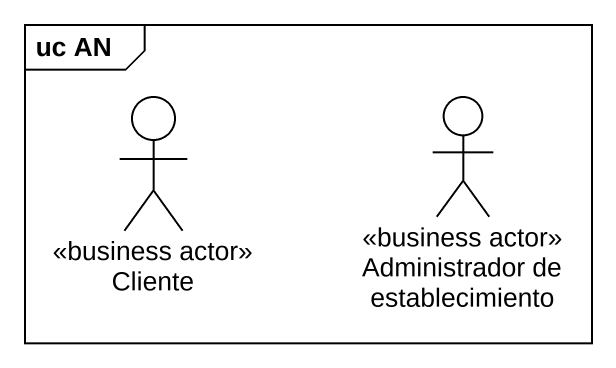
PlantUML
@startuml
mainframe uc AN
actor Cliente <<business actor>>
actor "Administrador de establecimiento" as Administrador_de <<business actor>>
@enduml
